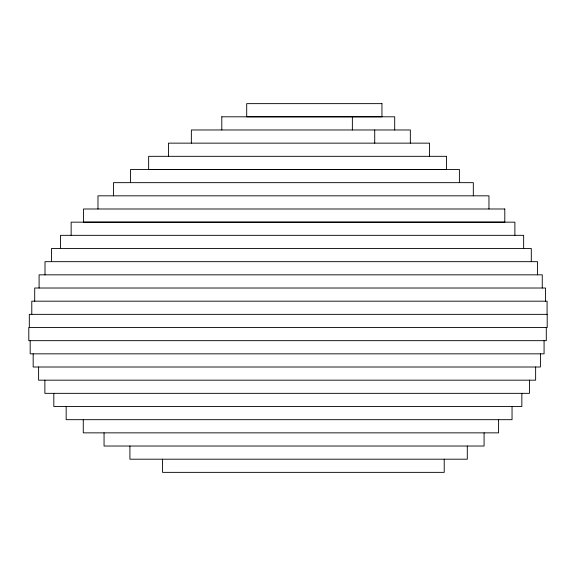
<?xml version="1.0" encoding="UTF-8"?>
<svg xmlns="http://www.w3.org/2000/svg" width="576" height="576" viewBox="0 0 576 576"><rect width="100%" height="100%" fill="white"/><g stroke="black" fill="none" stroke-linecap="round" stroke-linejoin="round"><path stroke-width="0.86" d="M221.796 116.806L394.697 116.806L394.697 129.967M547.078 314.338L547.078 301.183L31.781 301.183L31.781 314.338M546.286 327.506L546.286 340.668L28.8 340.668L28.8 327.506L547.2 327.506L547.2 314.352L29.311 314.352L29.311 327.506M545.522 301.169L545.522 288.014L34.704 288.014L34.704 301.169M544.075 340.675L544.075 353.837L30.182 353.837L30.182 340.675M542.261 288L542.261 274.838L39.096 274.838L39.096 288M540.418 353.844L540.418 367.006L33.17 367.006L33.17 353.844M537.559 274.831L537.559 261.67L45 261.67L45 274.831M535.637 367.02L535.637 380.174L38.606 380.174L38.606 367.02M531.302 261.662L531.302 248.501L51.502 248.501L51.502 261.662M529.438 380.189L529.438 393.343L44.878 393.343L44.878 380.189M523.649 248.494L523.649 235.332L60.502 235.332L60.502 248.494M521.849 393.358L521.849 406.512L53.813 406.512L53.813 393.358M514.879 235.325L514.879 222.163L71.143 222.163L71.143 235.325M512.042 406.526L512.042 419.681L66.168 419.681L66.168 406.526M498.586 419.695L498.586 432.857L83.268 432.857L83.268 419.695M488.959 208.98L488.959 195.826L97.978 195.826L97.978 208.98M484.078 432.864L484.078 446.026L104.054 446.026L104.054 432.864M473.321 195.811L473.321 182.657L113.465 182.657L113.465 195.811M467.302 446.033L467.302 459.194L129.917 459.194L129.917 446.033M459.396 182.642L459.396 169.488L130.536 169.488L130.536 182.642M444.218 459.202L444.218 472.363L162.554 472.363L162.554 459.202M429.523 156.305L429.545 143.143L168.466 143.143L168.466 156.305M410.328 143.136L410.357 129.974L191.354 129.974L191.354 143.136M374.717 129.974L374.717 143.136M352.368 116.806L352.368 129.967M221.81 116.806L221.796 129.967M381.953 103.637L246.701 103.637L246.701 116.798L381.953 116.798L381.953 103.637M446.479 156.319L148.644 156.319L148.644 169.474L446.479 169.474L446.479 156.319M504.792 208.994L83.47 208.994L83.47 222.156L504.792 222.156L504.792 208.994"/></g></svg>
